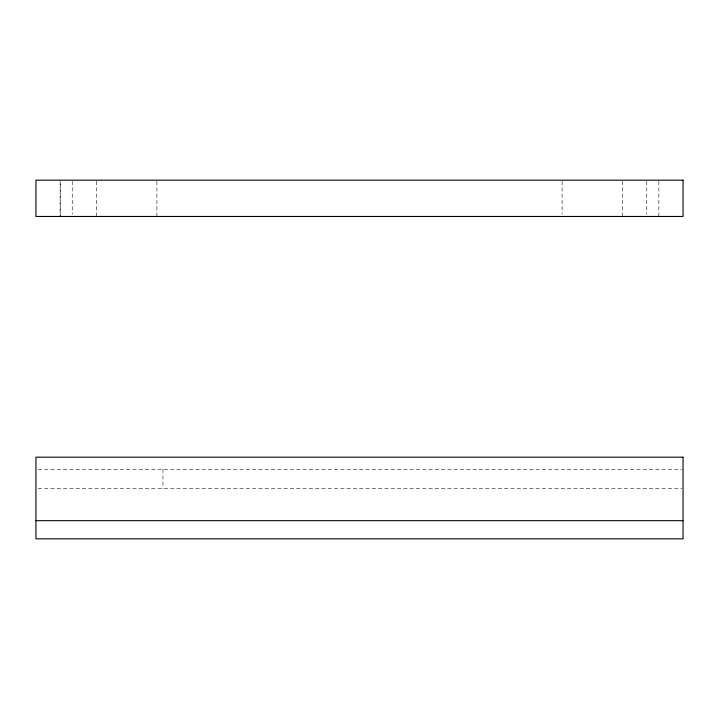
<?xml version="1.0" encoding="UTF-8"?>
<svg xmlns="http://www.w3.org/2000/svg" width="719" height="719" viewBox="0 0 719 719"><rect width="100%" height="100%" fill="white"/><g stroke="black" fill="none" stroke-linecap="round" stroke-linejoin="round"><path stroke-width="0.54" stroke-dasharray="3.6 2.7" d="M38.179 469.273L681.927 469.273M38.179 488.632L681.927 488.632M658.856 181.278L658.856 216.464M646.767 181.278L646.767 214.262M622.573 181.278L622.573 216.464M562.096 181.278L562.096 214.262M162.952 469.273L162.952 488.632M156.904 181.278L156.904 216.464M96.373 181.278L96.373 216.464M72.233 181.278L72.233 214.262M60.198 216.464L60.198 181.278L60.162 216.464"/><path stroke-width="1.08" d="M35.95 520.682L683.05 520.682M683.05 180.172L35.95 180.172L35.95 216.464L683.05 216.464L683.05 180.172M683.05 457.176L35.95 457.176L35.95 538.828L683.05 538.828L683.05 457.176"/></g></svg>
